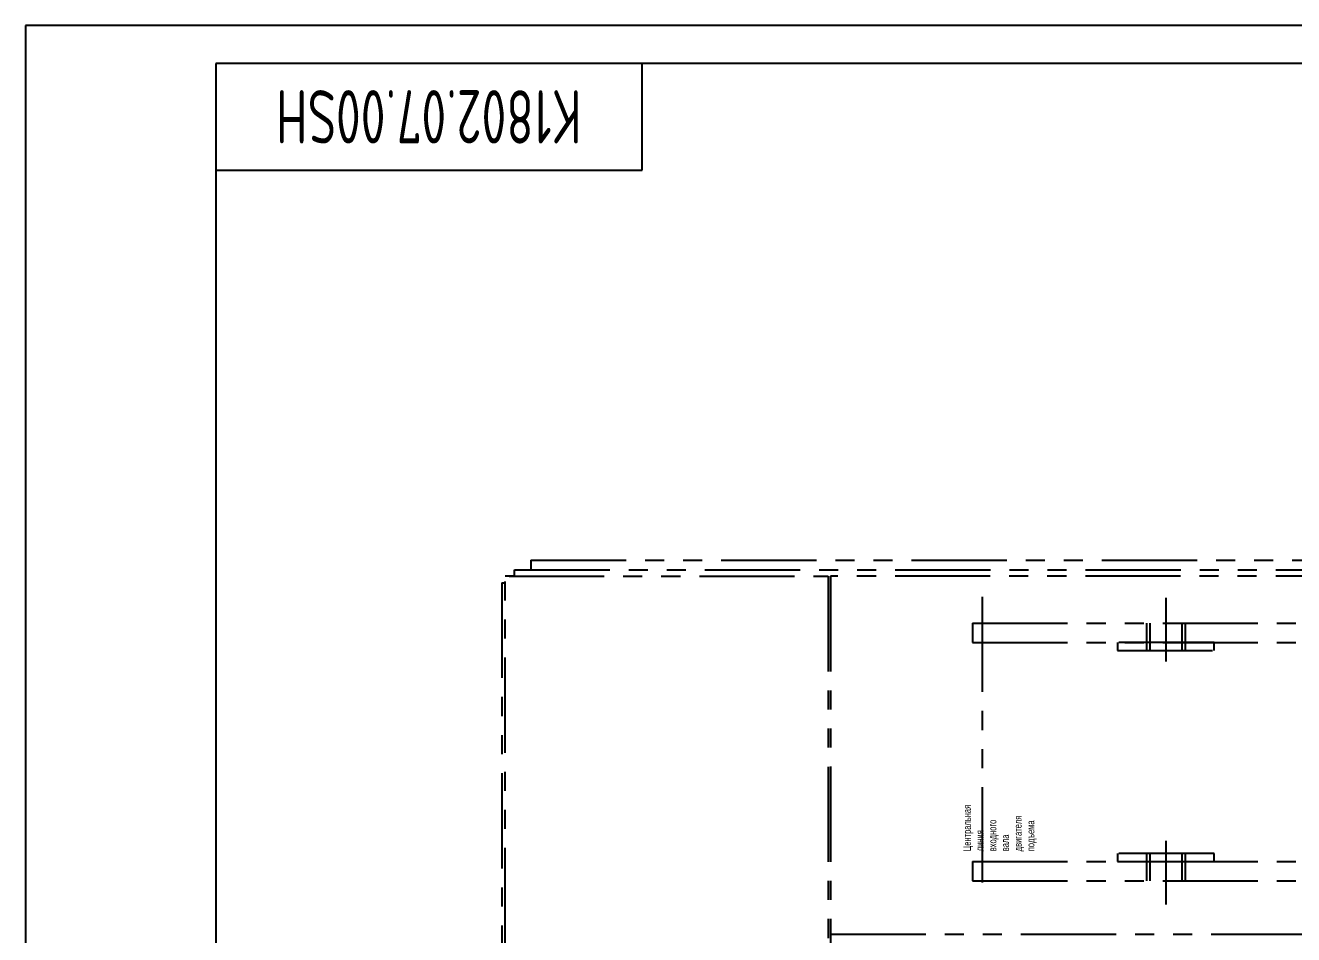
# Model space of a CAD drawing. Header units: millimetres. Extents: x 0 to 12600, y 0 to 8910.
# Drawn here: x 0 to 4998, y 5328 to 8910 of the extents above; entities that cross this region are included whole.
import ezdxf
from ezdxf.enums import TextEntityAlignment as Align

# ---------------------------------------------------------------- set-up
doc = ezdxf.new("R2010")
doc.units = ezdxf.units.MM
doc.header["$LTSCALE"] = 300
doc.linetypes.add('F', pattern=[0.75, 0.5, -0.25])
doc.linetypes.add('K', pattern=[2.5, 1.25, -0.25, 0.25, -0.25, 0.25, -0.25])
for name, color, linetype in [('01', 7, 'Continuous'), ('02', 1, 'Continuous'), ('04', 2, 'F'), ('07', 6, 'K'), ('11', 3, 'Continuous')]:
    doc.layers.add(name, color=color, linetype=linetype)
doc.styles.get("Standard").update_dxf_attribs({"font": 'isocp', "width": 0.707, "bigfont": 'intecad.shx'})

# ---------------------------------------------------------------- blocks, each defined once
blk = doc.blocks.new('*U39', base_point=(251.96, 168.31))
at = {"layer": '01'}
for p, q in [((251.96, 168.31), (251.96, 182.31)), ((195.96, 168.31), (251.96, 168.31))]:
    blk.add_line(p, q, dxfattribs=at)
blk = doc.blocks.new('*U40')
at = {"layer": '04'}
blk.add_blockref('*U39', (0, 0), dxfattribs=at)
blk = doc.blocks.new('*U41')
at = {"layer": '01'}
for points in [[(415, 292), (25, 292)], [(25, 292), (25, 5)]]:
    blk.add_lwpolyline(points, dxfattribs=at)
at = {"layer": '02'}
for points in [[(420, 297), (0, 297)], [(0, 297), (0, 0)]]:
    blk.add_lwpolyline(points, dxfattribs=at)

msp = doc.modelspace()

# ---------------------------------------------------------------- linework, layer by layer
at = {"layer": '07', "color": 6, "linetype": 'K'}
for p, q in [((1992.076, 6803.321), (10329.067, 6803.321)), ((1992.076, 6803.321), (1992.076, 6765.321)), ((1928.076, 6765.321), (10831.076, 6765.321)), ((1928.076, 6739.821), (1928.076, 6765.321)), ((1877.476, 6714.321), (1877.476, 2320.321)), ((1877.476, 6714.321), (1890.076, 6714.321)), ((1890.076, 2294.821), (1890.076, 6739.821)), ((1928.076, 6739.821), (1890.076, 6739.821)), ((1906.076, 6739.821), (3163.076, 6739.821)), ((3163.076, 6739.821), (3163.076, 2294.821)), ((9802.067, 6740.33), (3173.076, 6740.33)), ((3173.076, 6740.33), (3173.076, 5330.33)), ((3770.776, 6659.174), (3770.776, 5501.624)), ((4494.076, 6654.937), (4494.076, 6404.43)), ((3732.076, 6555.321), (5967.076, 6555.321)), ((3732.076, 6555.321), (3732.076, 6479.321)), ((4418.076, 6555.321), (4418.076, 6447.621)), ((4430.576, 6555.321), (4430.576, 6447.621)), ((4557.576, 6555.321), (4557.576, 6447.621)), ((4570.076, 6555.321), (4570.076, 6447.621)), ((3732.076, 6479.321), (5967.076, 6479.321)), ((4684.576, 6479.321), (4303.576, 6479.321)), ((4303.576, 6479.321), (4303.576, 6447.621)), ((4303.576, 6447.621), (4684.576, 6447.621)), ((4684.576, 6447.621), (4684.576, 6479.321)), ((4684.576, 5647.621), (4303.576, 5647.621)), ((4303.576, 5647.621), (4303.576, 5615.821)), ((4418.076, 5647.521), (4418.076, 5539.821)), ((4430.576, 5647.521), (4430.576, 5539.821)), ((4494.076, 5697.237), (4494.076, 5446.63)), ((4557.576, 5647.521), (4557.576, 5539.821)), ((4570.076, 5647.521), (4570.076, 5539.821)), ((4684.576, 5615.821), (4684.576, 5647.621)), ((3732.076, 5615.821), (5967.076, 5615.821)), ((3732.076, 5615.821), (3732.076, 5539.821)), ((4303.576, 5615.821), (4684.576, 5615.821)), ((3732.076, 5539.821), (5967.076, 5539.821)), ((3173.076, 5330.33), (10720.076, 5330.33)), ((3173.076, 5330.33), (10720.076, 5330.33)), ((3173.076, 5330.33), (3173.076, 3704.33))]:
    msp.add_line(p, q, dxfattribs=at)

# ---------------------------------------------------------------- block references
at = {"layer": '01', "xscale": 30, "yscale": 30, "zscale": 30}
msp.add_blockref('*U41', (0, 0), dxfattribs=at)
at = {"layer": '01', "xscale": 30, "yscale": 30}
msp.add_blockref('*U40', (2430, 8340), dxfattribs=at)

# ---------------------------------------------------------------- texts
at = {"layer": '01', "insert": (3696.143, 5656.512), "char_height": 30, "width": 2.77256, "attachment_point": 1, "rotation": 90}
msp.add_mtext('{\\fArial|b0|i0|c204|p34;\\C6;Центральная линия входного вала двигателя подъема}', dxfattribs=at)
at = {"layer": '11', "width": 0.694153}
msp.add_text('K1802.07.00SH', height=210, rotation=180, dxfattribs=at).set_placement((2191.675, 8655), (988.325, 8655), align=Align.FIT)

doc.saveas('drawing.dxf')
